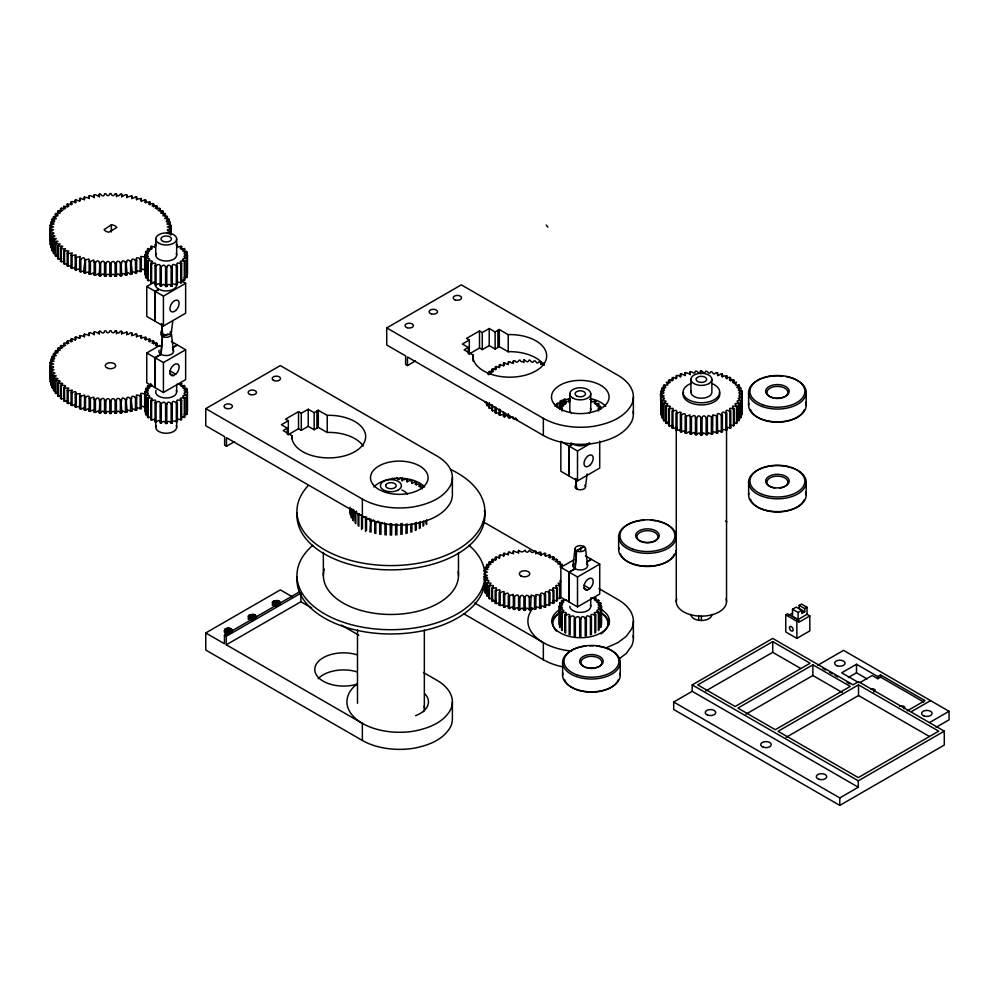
<?xml version="1.0" encoding="UTF-8"?>
<svg xmlns="http://www.w3.org/2000/svg" width="999" height="999" viewBox="0 0 999 999"><rect width="100%" height="100%" fill="white"/><g stroke="black" fill="none" stroke-linecap="round" stroke-linejoin="round"><path stroke-width="1.5" d="M452.385 477.522L452.385 494.617A52.735 30.445 0 0 1 450.586 502.509C443.131 515.909 427.56 521.391 413.299 524.038A52.735 30.445 0 0 1 362.362 516.158L226.486 437.712L226.486 446.253L234.478 441.645M633.378 413.898L633.378 396.803M543.993 362.962C540.197 366.621 541.321 361.413 539.21 361.675C536.101 365.584 536.363 360.164 534.178 360.751C531.918 364.448 531.018 360.389 529.27 359.94C527.422 364.061 525.911 360.252 523.926 359.79C523.513 362.6 520.691 362.387 519.855 359.94C518.094 360.389 517.207 364.448 514.947 360.751C512.762 360.152 512.986 365.584 509.915 361.675C507.792 361.763 508.703 366.546 504.657 362.762L503.571 363.137L503.571 365.984M545.554 556.356L545.554 553.508L544.455 553.134C540.484 556.93 541.321 552.135 539.21 552.047C536.388 555.456 536.101 551.648 534.527 550.874C532.067 554.67 531.093 551.173 529.27 550.312C528.434 552.759 525.611 552.971 525.187 550.162C522.689 552.422 521.403 552.459 518.593 550.412C518.219 554.994 515.372 550.786 513.361 551.061C514.198 554.345 510.801 553.583 509.49 551.81C508.216 553.259 508.141 556.281 504.657 553.134L503.571 553.508L503.571 556.356M484.103 580.057L484.103 577.21C490.209 577.11 486.938 578.571 485.227 580.232C491.108 579.707 488.286 581.281 487.025 583.141C493.506 582.579 490.109 583.516 489.46 585.889C495.492 584.765 492.994 585.963 492.507 588.436C498.176 586.788 496.003 588.274 496.091 590.721C501.436 588.586 499.45 590.459 500.162 592.719L503.259 591.52L504.345 591.995L503.571 594.03L503.571 606.855L504.657 607.217C508.229 604.108 508.154 607.105 509.49 608.541C510.064 607.867 513.399 605.631 513.149 607.979C513.573 611.975 516.108 606.43 517.969 607.979C518.493 612.462 520.554 607.779 522.627 608.141C523.339 610.664 525.774 610.726 526.498 608.141C528.558 607.779 530.619 612.462 531.143 607.979C538.324 610.951 533.441 604.745 540.796 608.266L540.796 595.441C539.185 592.12 543.006 592.869 544.455 594.393C545.392 592.732 544.93 589.922 548.951 592.719C549.637 590.446 547.777 588.536 553.034 590.721C553.384 588.374 550.874 586.713 556.618 588.436C556.431 585.976 553.508 584.727 559.665 585.889C560.988 584.927 555.382 582.617 559.802 583.091M540.796 608.266C539.31 604.944 542.944 605.694 544.455 607.217L545.554 606.855L545.554 594.03M722.402 377.16L722.402 374.051L721.303 373.688C717.245 377.447 718.069 372.764 716.058 372.602C712.936 376.523 713.099 371.166 711.013 371.678C708.578 375.836 707.829 370.342 705.818 371.153C703.958 375.562 702.497 369.867 700.536 371.016C699.525 375.549 696.977 369.892 695.279 371.278C695.017 375.574 691.982 371.054 690.209 371.603C690.833 376.248 687.025 372.115 685.164 372.652C686.763 375.961 683.091 375.224 681.505 373.688L680.406 374.051L680.406 377.16M660.514 394.68L664.148 396.029L660.776 397.04L660.938 397.764C666.982 397.739 663.786 399.101 662.062 400.786C668.831 400.836 665.059 401.411 663.86 403.696C670.304 403.047 666.995 404.058 666.308 406.443C672.327 405.319 669.842 406.518 669.342 408.978C675.149 407.317 672.552 408.928 672.939 411.276C677.472 408.941 676.51 411.413 677.01 413.274L679.969 412.088L681.181 412.55L680.406 414.585L680.406 431.68L681.505 432.043C682.704 430.806 686.625 429.582 685.152 432.754C686.138 435.002 689.722 429.57 689.984 432.804C690.434 436.663 692.769 431.593 694.73 432.667C695.229 437.137 697.427 432.867 699.462 432.967C700.149 435.564 702.659 435.489 703.346 432.967C705.344 432.754 707.579 437.212 708.004 432.729C715.184 436.001 710.564 429.545 717.632 433.091L717.332 413.923L718.643 413.549L721.303 414.947C722.289 413.274 721.665 410.489 725.798 413.274C726.473 411.001 724.625 409.091 729.869 411.276C730.244 408.903 727.684 407.28 733.466 408.978C732.904 406.518 730.506 405.332 736.5 406.443C735.838 404.033 732.467 403.072 738.948 403.696C737.687 401.848 734.814 400.174 740.746 400.786C739.148 399.076 735.776 397.664 741.87 397.764L742.032 397.04C737.524 396.878 738.099 394.455 742.294 394.68M717.632 433.091C716.046 429.757 719.792 430.557 721.303 432.043L722.402 431.68L722.402 414.585M136.651 199.887L136.651 197.04L135.464 196.728C134.066 198.351 130.532 199.213 131.793 195.841L127.16 197.09L126.773 194.892L125.512 194.705L122.34 196.366L121.628 194.206L120.342 194.068C119.393 196.328 116.458 196.791 116.396 193.769L115.11 193.706C114.361 196.216 111.538 196.416 111.126 193.606L109.828 193.606C109.366 196.353 106.543 196.279 105.844 193.706L104.558 193.769C104.52 196.766 101.486 196.378 100.612 194.068L99.326 194.206L98.614 196.366L95.442 194.705L94.181 194.892L93.794 197.09L90.385 195.592L89.161 195.841L89.111 198.039L84.303 197.04L84.303 199.887M136.651 337.038L136.651 334.19L135.464 333.878C134.191 335.564 130.432 336.326 131.793 332.992L130.569 332.742L128.072 334.403L126.985 334.128L126.773 332.043L122.34 333.516L121.628 331.356L120.342 331.218C119.468 333.529 116.433 333.916 116.396 330.919L115.11 330.856C114.448 333.404 111.501 333.541 111.126 330.756L109.828 330.756C109.453 333.541 106.506 333.404 105.844 330.856L104.558 330.919C104.52 333.916 101.486 333.529 100.612 331.218L99.326 331.356L98.614 333.516L95.442 331.855L94.181 332.043L93.794 334.24L90.385 332.742L89.161 332.992L89.111 335.189L84.303 334.19L84.303 337.038M49.95 228.933L53.509 229.708L50.125 231.231L54.008 233.204L50.762 234.253L54.933 235.951L51.848 237.238L52.185 237.962L56.256 238.711L53.384 240.147L53.821 240.859L58.004 241.408L55.345 242.982L55.894 243.656L60.14 243.993L57.73 245.704L58.379 246.353L62.05 245.954L62.675 246.616L60.527 248.289L61.264 248.901L65.547 248.801L63.699 250.724L68.781 250.986L67.22 252.997L68.132 253.534L72.328 252.997L71.079 255.082L72.065 255.569L76.161 254.832L75.225 256.968L76.299 257.392L80.257 256.456L79.645 258.629L80.782 259.003C89.123 253.197 81.856 270.217 84.303 272.889L89.111 271.89L89.161 274.088L90.385 274.338L93.794 272.839L94.181 275.037L95.442 275.225L98.614 273.564L99.326 275.724L100.612 275.861C101.536 273.539 104.433 273.189 104.558 276.161L105.844 276.224C106.543 273.676 109.39 273.539 109.828 276.323L111.126 276.323C111.613 273.564 114.336 273.701 115.11 276.224L116.396 276.161C116.508 273.189 119.393 273.551 120.342 275.861L121.628 275.724C121.354 272.59 124.363 273.189 125.512 275.225L126.773 275.037L127.048 272.889L128.072 272.677L130.569 274.338L131.793 274.088C133.604 271.778 127.622 254.096 135.464 260.377L136.651 260.065C134.89 256.743 138.724 257.455 140.172 259.003L141.309 258.629L140.697 256.456L145.729 256.968M131.793 274.088C130.569 270.754 134.066 271.541 135.464 273.202L136.651 272.889L136.651 260.065M49.95 366.084L53.471 366.783L53.434 367.545L50.125 368.369L50.237 369.118L53.909 369.717L50.762 371.403L54.933 373.102L51.848 374.388L52.185 375.112L56.256 375.861L53.384 377.297L53.821 378.009L58.004 378.546L55.345 380.132L55.894 380.806L59.703 380.656L60.127 381.293L57.73 382.854L58.379 383.504L62.15 383.154L62.675 383.766L60.527 385.439L64.96 385.514L65.584 386.101L63.699 387.874L68.781 388.136L67.22 390.147L68.132 390.684L72.328 390.147L71.079 392.232L72.065 392.719C73.776 391.396 78.134 391.034 75.225 394.118L80.257 393.606L79.645 395.779L80.782 396.153L84.678 395.067L84.303 410.04L85.489 410.352C86.876 408.728 90.397 407.892 89.161 411.238L93.794 409.99L94.181 412.187L95.442 412.375L98.614 410.714L99.326 412.874L100.612 412.999C101.548 410.764 104.508 410.289 104.558 413.311L105.844 413.374C106.618 410.851 109.341 410.701 109.828 413.474L111.126 413.474C111.651 410.614 114.46 410.851 115.11 413.374L116.396 413.311C116.621 410.402 119.38 410.651 120.342 412.999L121.628 412.874L122.34 410.714L125.512 412.375L126.773 412.187L127.16 409.99L131.793 411.238C133.741 408.853 127.522 391.296 135.464 397.527L136.651 397.215L136.376 395.017L141.309 395.779L140.584 393.731L141.508 393.306L145.729 394.118M131.793 411.238C130.432 407.904 134.191 408.666 135.464 410.352L136.651 410.04L136.651 397.215M513.199 416.933L513.361 418.931L515.921 418.044M374.762 521.003L374.687 533.204M84.303 272.889L84.378 272.153M84.303 410.04L84.378 409.303M136.651 197.04L136.376 199.238L141.309 198.476L141.309 201.323M136.651 334.19L136.376 336.388L141.309 335.627L141.309 338.474M171.441 331.918L172.827 320.529M572.951 565.746L575.049 548.638M585.514 486.763L587.087 473.938M172.24 284.003L172.265 285.989L171.141 286.164C169.755 284.003 167.333 283.616 166.783 286.488L165.609 286.488C165.072 283.616 162.65 284.003 161.264 286.164C159.828 284.378 159.365 282.305 156.081 285.015L155.057 284.678L155.057 265.447C157.293 262.3 153.684 262.887 151.586 263.898L150.749 263.424L152.585 261.576L151.748 260.926L147.49 260.826C151.811 259.228 148.963 257.992 145.817 258.491L145.517 257.829C149.875 257.13 148.776 255.344 144.942 255.319M155.057 284.678L155.295 283.654M172.24 420.966L172.265 422.952L171.141 423.126C169.755 420.966 167.333 420.579 166.783 423.464L165.609 423.464C165.072 420.579 162.65 420.966 161.264 423.126C159.977 421.391 159.153 419.255 156.081 421.978L155.057 421.64L155.057 402.41C157.405 399.25 153.621 399.787 151.586 400.861L150.749 400.387C154.246 397.864 150.637 397.614 148.077 398.376L147.49 397.789C151.811 396.191 149.001 394.892 145.817 395.454L145.517 394.805C149.875 394.106 148.839 392.22 144.942 392.282M155.057 421.64L155.295 420.616M176.323 244.181C177.148 246.591 176.398 248.039 180.819 246.066L181.643 246.541L181.643 249.5M589.71 399.3L590.409 399.026C591.233 401.436 590.484 402.884 594.904 400.911L595.729 401.386L595.729 404.345M569.143 634.565L569.143 616.808C571.378 613.661 567.782 614.248 565.659 615.272L564.835 614.785C568.456 612.262 564.685 612 562.162 612.774L561.575 612.187C565.759 610.564 563.074 609.365 559.902 609.852L559.59 609.203C563.96 608.491 562.887 606.718 559.028 606.693M84.303 197.04C86.189 200.349 82.155 199.663 80.782 198.102L79.645 198.476C82.068 201.698 77.785 201.174 76.299 199.713L75.225 200.137L76.161 202.273L72.065 201.548L71.079 202.023L72.328 204.108L67.22 204.108L68.831 205.969L68.132 206.531L63.699 206.381L65.584 208.154L64.96 208.741L61.264 208.204L60.527 208.816L62.662 210.639L58.379 210.752L57.73 211.401L60.14 213.112L55.894 213.449L55.345 214.123L58.004 215.709L53.384 216.958L56.206 218.244L55.969 218.918L52.185 219.143L51.848 219.867C56.543 220.617 54.808 222.752 50.986 222.115L50.762 222.852L54.033 223.988L50.237 225.137L50.125 225.886L53.559 226.835L49.95 228.184L49.95 241.746M50.125 238.699L50.237 237.962M84.303 334.19L84.578 336.388L79.645 335.627C81.93 338.861 77.86 338.311 76.299 336.863L75.225 337.287C78.147 340.359 73.701 340.085 72.065 338.686L71.079 339.173L72.328 341.258L68.132 340.721L67.22 341.258L68.781 343.269L64.523 342.957L63.699 343.531L65.547 345.454L60.527 345.966L62.662 347.789L58.379 347.902L57.73 348.551L60.14 350.262L55.894 350.599L55.345 351.273L58.004 352.859L53.821 353.396L53.384 354.108L56.256 355.544L51.848 357.018C56.531 357.704 54.795 359.94 50.986 359.265L50.762 360.002L54.033 361.139L50.237 362.287L50.125 363.037L53.559 363.986L49.95 365.322L49.95 378.896M50.125 375.849L50.237 375.112M369.917 531.805L370.654 518.956M402.11 481.056L402.11 477.947L402.335 480.094L407.155 478.983L406.843 481.056L407.904 481.431L410.814 480.019C411.563 481.755 411.326 484.49 415.309 481.705L416.308 482.142L416.308 485.252M511.738 416.645C507.542 421.278 509.577 411.888 504.657 416.845L503.571 416.483L503.946 415.172M503.571 606.855L503.946 605.544M545.554 553.508C543.281 556.718 547.277 556.168 548.951 554.82L549.962 555.257L549.962 558.104M680.406 431.68L680.794 430.369M722.402 374.051L721.74 376.223L726.797 375.811L726.797 378.921M126.773 275.037C128.009 272.952 123.227 254.87 130.569 261.513L131.793 261.263M126.773 412.187C128.009 410.102 123.227 392.02 130.569 398.663L131.793 398.414M248.252 616.133L249.338 618.468L253.384 619.093L253.384 614.422L248.676 615.546L248.252 619.243M287.312 434.378L287.312 428.159L283.142 430.569L292.058 435.714L291.858 436.6A36.913 21.304 0 0 0 328.771 457.904A36.913 21.304 0 0 0 365.671 436.6A36.913 21.304 0 0 0 328.771 415.297L327.222 415.409L318.306 410.264L314.148 412.662L308.229 409.253L301.286 413.249L298.514 411.65L285.552 419.13L288.324 420.729L288.324 434.727M272.315 602.247L273.401 604.582L277.447 605.207L277.447 600.536L272.739 601.66L272.315 605.357M468.294 353.658L468.294 347.44L464.135 349.837L473.051 354.982L472.839 355.869A36.913 21.304 0 0 0 509.752 377.185A36.913 21.304 0 0 0 546.665 355.869A36.913 21.304 0 0 0 509.752 334.565L508.216 334.677L499.3 329.533L495.129 331.943L489.21 328.521L482.267 332.53L479.495 330.931L466.533 338.411L469.318 340.01L469.318 353.996M565.184 398.938L564.472 399.762M661.488 414.96L660.776 414.135L660.938 390.871C667.045 390.984 663.636 389.585 662.062 387.862C668.019 388.461 665.109 386.813 663.86 384.952C670.217 385.564 667.27 384.578 666.308 382.192C672.464 383.341 669.555 382.13 669.342 379.657C675.124 381.356 672.564 379.745 672.939 377.372C678.184 379.545 676.323 377.634 677.01 375.362L681.068 376.223L680.406 374.051M741.308 414.96L742.032 414.135L741.87 390.871C735.826 390.896 739.01 389.535 740.746 387.862C733.965 387.799 737.749 387.225 738.948 384.952C733.278 385.964 735.876 384.19 736.5 382.192C730.344 383.341 733.254 382.13 733.466 379.657C727.784 381.293 729.957 379.807 729.869 377.372L725.661 377.909L726.797 375.811M84.578 270.692L80.782 271.828L79.645 271.453L80.382 269.405L79.445 268.981L75.225 269.792L75.225 256.968M84.578 407.842L80.782 408.978L79.645 408.603L80.257 406.431L75.225 406.93L75.225 394.118M141.309 198.476C138.886 201.698 143.169 201.174 144.668 199.713L145.729 200.137L145.729 202.997M141.309 335.627L140.697 337.799L145.729 337.287L145.729 340.147M535.751 609.303L535.926 594.48L540.796 595.441M712.599 434.128L712.762 414.947L717.632 415.996M172.265 285.989L172.265 266.745C171.603 263.474 174.488 264.285 176.323 265.784C177.148 263.374 176.398 261.925 180.819 263.898L181.643 263.424C178.172 260.889 181.768 260.577 184.315 261.413L184.902 260.826C180.594 259.228 183.404 257.917 186.588 258.491L186.888 257.829C182.642 257.08 183.541 255.269 187.462 255.319M172.265 422.952L172.265 403.721C171.478 400.424 174.538 401.261 176.323 402.747C176.985 400.274 176.423 398.926 180.819 400.861L181.643 400.387C178.022 397.877 181.818 397.527 184.315 398.376L184.902 397.789C180.732 396.141 183.366 394.905 186.588 395.454L186.888 394.805C182.63 394.056 183.554 392.232 187.462 392.282M586.351 635.876L586.351 618.119C585.689 614.847 588.573 615.646 590.409 617.145C591.233 614.747 590.484 613.299 594.904 615.272L595.729 614.785C592.245 612.25 595.841 611.937 598.401 612.774L598.988 612.187C594.68 610.589 597.477 609.29 600.661 609.852L600.973 609.203C596.715 608.441 597.627 606.63 601.548 606.693M121.628 275.724C122.29 273.826 118.706 255.419 125.512 262.4L126.773 262.213M121.628 412.874C122.29 410.976 118.706 392.57 125.512 399.55L126.773 399.363M75.225 269.792L75.524 269.068M145.729 200.137L144.718 202.21L149.887 202.023L149.887 204.87M75.225 406.93L75.524 406.218M145.729 337.287L144.718 339.36L149.887 339.173L149.887 342.02M365.522 531.593L365.522 519.168L366.733 517.132M416.308 482.142L415.097 484.178L420.279 484.215L420.279 487.325M504.22 414.323L500.162 415.172L499.163 414.735L499.837 413.461M504.22 604.695L500.162 605.544L499.163 605.107L499.837 603.833M549.962 555.257L548.738 557.292L553.034 556.818L553.921 557.33L553.921 560.177M681.068 429.52L677.01 430.369L676.011 429.932L676.685 428.658M145.517 255.095L145.817 251.486C149.038 252.01 151.711 250.811 147.49 249.138L148.077 248.551C150.637 249.388 154.233 249.101 150.749 246.541L151.586 246.066C155.969 248.002 155.419 246.653 156.081 244.181M184.116 277.847L186.888 277.073L186.888 257.829M145.517 392.058L145.817 388.449C149.001 389.011 151.811 387.712 147.49 386.101L152.572 385.277M184.116 414.81L186.888 414.036L186.888 394.805M484.89 570.854L485.227 567.307C491.171 567.907 488.274 566.258 487.025 564.398C493.506 564.997 490.159 564.073 489.46 561.65C495.492 562.762 492.994 561.575 492.507 559.103C498.289 560.789 495.741 559.215 496.091 556.818C501.336 558.99 499.488 557.092 500.162 554.82L504.22 555.669L503.571 553.508M569.992 401.486L564.835 401.386C568.319 403.921 564.722 404.233 562.162 403.396L561.575 403.983C565.884 405.582 563.086 406.893 559.902 406.318L559.59 406.98C563.024 407.43 563.748 409.415 559.777 409.278M561.6 402.809L563.898 402.684L564.223 399.125M559.59 626.96L559.902 602.847C563.086 603.408 565.884 602.11 561.575 600.499L566.608 599.825M738.448 418.007L741.071 417.17L741.071 400.075M530.519 609.952L531.156 595.079L535.751 596.478M707.367 434.777L707.367 417.682L708.191 415.534L712.599 417.033M116.396 276.161L116.396 263.336C116.433 260.339 119.468 260.727 120.342 263.037L120.342 275.861M116.396 413.311L116.396 400.487C116.458 397.477 119.405 397.889 120.342 400.187L120.342 412.999M75.4 267.32L72.065 268.381L71.079 267.907L71.478 267.208M149.887 202.023L148.564 204.033L152.822 203.584L153.734 204.108L153.734 206.955M75.4 404.47L72.065 405.532L71.079 405.057L71.478 404.358M149.887 339.173L148.564 341.183L152.822 340.721L153.734 341.258L153.734 344.106M154.895 282.118L151.586 283.142L150.749 282.655L151.436 281.706M181.643 246.541C178.172 249.076 181.768 249.388 184.315 248.551L184.902 252.098M154.895 419.081L151.586 420.104L150.749 419.617L151.436 418.668M177.497 384.053L181.643 383.504C178.022 386.026 181.818 386.363 184.315 385.514L184.902 389.061M595.729 401.386C592.245 403.921 595.841 404.233 598.401 403.396L598.988 406.943M590.571 598.001L595.729 597.914C592.245 600.436 595.841 600.761 598.401 599.924L598.988 603.458M597.939 410.801L598.813 410.676M394.543 478.371L392.857 479.108L392.357 478.284M361.551 529.52L361.551 517.095L362.512 515.884M420.279 484.215L418.681 486.213L422.977 485.989C425.487 486.963 420.092 487.874 422.265 488.911M500.299 412.637L496.091 413.174L495.192 412.662L496.153 411.451M500.299 603.009L496.091 603.546L495.192 603.034L496.153 601.823M553.921 557.33L552.26 559.253L556.618 559.103L557.392 562.537M677.147 427.834L672.939 428.371L672.04 427.859L672.989 426.648M111.126 276.323L111.126 263.499C111.501 260.714 114.448 260.851 115.11 263.399L115.11 276.224M111.126 413.474L111.126 400.649C111.538 397.864 114.385 398.014 115.11 400.549L115.11 413.374M232.43 630.656C227.797 622.839 218.069 634.852 230.332 632.742M279.982 604.07L279.982 601.66L277.447 600.536M736.638 420.741L739.422 420.117L739.422 403.022M71.366 265.422L68.132 266.346L67.22 265.821L67.72 265.147M153.734 204.108L152.173 206.119L156.431 205.806L157.268 206.381L157.268 209.228M71.366 402.572L68.132 403.496L67.22 402.972L67.72 402.297M153.734 341.258L152.11 343.194L156.431 342.957L157.268 343.531L157.268 346.378M391.546 535.139L391.783 523.963M525.187 610.202L525.187 597.377C525.636 594.555 528.371 594.805 529.27 597.227L529.27 610.052M702.035 435.027L702.035 417.932C702.459 415.122 705.269 415.322 706.118 417.769L706.118 434.877M166.783 286.488L166.783 267.257C167.333 264.385 169.755 264.76 171.141 266.92L172.265 266.745M166.783 423.464L166.783 404.22C167.333 401.348 169.755 401.723 171.141 403.896L172.265 403.721M580.869 636.375L580.869 618.618C581.418 615.746 583.841 616.133 585.214 618.294L586.351 618.119M105.844 276.224L105.844 263.399C106.506 260.851 109.453 260.714 109.828 263.499L109.828 276.323M105.844 413.374L105.844 400.549C106.506 398.002 109.453 397.864 109.828 400.649L109.828 413.474M67.77 263.399L64.523 264.123L63.699 263.549L64.298 262.899M157.268 206.381L155.407 208.304L159.69 208.204L160.427 211.663M67.77 400.549L64.523 401.273L63.699 400.699L64.298 400.05M157.268 343.531L155.407 345.454L160.427 345.966M358.092 525.624L358.092 514.735L359.303 513.611M496.016 410.177L492.507 410.889L492.007 410.015M496.016 600.549L492.507 601.248L491.733 600.674L492.957 599.55M672.864 425.374L669.342 426.073L668.855 425.212M557.392 559.69L555.307 561.463L559.665 561.65L560.289 565.134M181.506 280.307L184.902 280.057L184.902 260.826M181.506 417.27L184.902 417.033L184.902 397.789M488.823 374.762L489.46 371.278C495.616 372.415 492.719 371.203 492.507 368.731C498.276 370.442 495.716 368.818 496.091 366.446C501.336 368.619 499.488 366.72 500.162 364.448C501.835 365.796 505.881 366.371 503.571 363.137M557.392 598.488L560.289 598.076L560.289 585.252M734.228 423.314L737.137 422.902L737.137 405.806M696.69 434.877L696.69 417.769C697.527 415.322 700.349 415.122 700.774 417.932L700.774 435.027M519.855 610.052L519.855 597.227C520.691 594.78 523.513 594.567 523.926 597.377L523.926 610.202M100.612 275.861L100.612 263.037C101.486 260.727 104.52 260.339 104.558 263.336L104.558 276.161M100.612 412.999L100.612 400.187C101.486 397.877 104.52 397.49 104.558 400.487L104.558 413.311M64.61 261.164L61.264 261.726L60.527 261.114L61.226 260.502M160.427 208.816L158.254 210.564L162.575 210.752L163.224 214.261M64.61 398.314L61.264 398.876L60.527 398.264L61.226 397.652M151.386 280.12L148.077 280.644L147.49 280.057L148.576 279.233M184.902 249.138C180.594 250.749 183.404 252.048 186.588 251.486L186.888 255.095M151.386 417.082L148.077 417.607L147.49 417.033L148.576 416.208M184.902 386.101C180.732 387.762 183.366 388.998 186.588 388.449L186.888 392.058M598.988 403.983C594.68 405.582 597.477 406.893 600.661 406.318L600.973 406.98C597.627 407.442 596.815 409.515 600.799 409.278M598.988 600.499C594.68 602.11 597.477 603.408 600.661 602.847L600.973 626.96M400.537 478.009C399.687 479.882 396.828 480.244 397.04 477.609M382.28 522.477L379.72 523.364L379.508 522.04M378.097 521.078L375.849 522.602L374.687 522.327M355.182 523.026L355.182 512.137L356.655 511.113M491.733 408.116L489.46 408.341L489.173 407.442M668.568 423.314L665.671 422.902L667.132 421.878M491.733 598.488L489.46 598.713L489.173 597.814M560.289 562.275L557.854 563.96L562.1 564.398C563.224 565.521 557.23 567.282 561.6 567.182M84.303 260.065L89.111 259.066L89.161 261.263L90.385 261.513L93.794 260.027L94.181 262.213L95.442 262.4C102.248 255.419 98.664 273.826 99.326 275.724M84.303 397.215L85.489 397.527C86.876 395.904 90.397 395.08 89.161 398.414L93.794 397.165L94.181 399.363L95.442 399.55C102.16 392.607 98.714 410.951 99.326 412.874M729.944 425.374L734.228 425.499L734.228 408.404M552.984 600.599L557.392 600.674L557.392 587.849M619.13 658.828L626.311 653.421L631.58 646.078A52.735 30.445 0 0 0 633.179 635.551M61.788 258.778L58.379 259.178L57.73 258.529L58.529 257.942M163.224 211.401L160.814 213.112L165.06 213.449L165.609 216.97M61.788 395.929L58.379 396.328L57.73 395.679L58.529 395.092M173.327 375.612A6.543 3.784 -60 0 1 170.742 368.881A6.543 3.784 -60 0 1 178.322 364.51A6.543 3.784 -60 0 1 175.724 374.225L173.327 375.612L169.805 373.576M587.412 590.009A6.543 3.784 -60 0 1 584.815 583.279A6.543 3.784 -60 0 1 592.407 578.908A6.543 3.784 -60 0 1 589.81 588.623L587.412 590.009L583.878 587.974M680.406 414.585L681.505 414.947C687.899 410.564 682.517 418.831 689.872 414.847C689.41 420.654 695.242 411.775 695.441 417.682L695.441 434.777M503.571 594.03L504.657 594.393C511.026 590.334 505.744 597.864 513.136 594.33C512.475 600.137 518.543 591.196 518.593 597.127L518.593 609.952M155.057 265.447L156.081 265.784C159.166 263.124 159.965 265.172 161.264 266.92C162.65 264.76 165.072 264.385 165.609 267.257L165.609 286.488M155.057 402.41L156.081 402.747C159.178 400.075 159.84 402.21 161.264 403.896C162.65 401.723 165.072 401.348 165.609 404.22L165.609 423.464M569.143 616.808L570.154 617.145C573.264 614.497 574.038 616.533 575.349 618.294C576.723 616.133 579.145 615.746 579.695 618.618L579.695 636.375M373.589 519.942L371.016 521.278L369.917 520.916M57.168 256.443L55.345 255.806L56.219 255.269M165.609 214.123L162.949 215.709L167.133 216.246L167.582 219.805M57.168 393.594L55.345 392.957L56.219 392.42M489.323 405.544L487.025 405.594L486.938 404.682M666.158 420.741L663.86 420.791L663.773 419.88M489.323 595.916L487.025 595.966L486.938 595.054M111.351 224.837L104.158 229.533A6.543 3.784 0 0 0 108.779 232.205L116.796 227.572A6.543 3.784 0 0 0 112.175 224.9L111.351 224.837L111.351 231.968M146.766 286.513L155.007 291.258L155.007 321.178L146.766 316.433L146.766 286.513L154.608 281.98M155.007 291.258C162.75 288.811 155.232 289.136 155.469 284.902M180.931 280.582L185.639 283.304L185.639 313.224L163.424 326.049L155.182 321.291L155.182 291.371L158.891 289.235A10.477 6.044 0 0 0 170.267 290.472A10.477 6.044 0 0 0 176.673 284.902M177.497 282.118L181.643 282.655L181.643 263.424M155.182 291.371L163.424 296.129L185.639 283.304M167.957 333.978L162.587 336.438L161.114 354.383L155.182 357.804L155.182 387.724L163.424 392.482L185.639 379.657L185.639 349.737L177.397 344.98L172.665 347.714M146.766 352.947L155.007 357.704L155.007 387.624L146.766 382.867L146.766 352.947L159.828 345.404M155.007 357.704L160.926 354.283L162.4 336.326L164.997 334.827L164.435 334.515M172.477 347.615L177.21 344.88L171.328 341.483M155.182 357.804L163.424 362.562L185.639 349.737M177.497 419.081L181.643 419.617L181.643 400.387M205.757 408.641L280.332 365.584L436.938 455.994A52.735 30.445 0 0 1 450.586 485.402C443.131 498.813 427.56 504.295 413.299 506.93A52.735 30.445 0 0 1 362.362 499.05L205.757 408.641L205.757 425.736L224.638 436.638L224.638 445.192L226.486 446.253M386.738 327.909L461.326 284.852L617.931 375.274A52.735 30.445 0 0 1 631.58 404.682C624.113 418.082 608.553 423.564 594.28 426.211A52.735 30.445 0 0 1 543.344 418.331L386.738 327.909L386.738 345.017L405.619 355.906L405.619 364.46L407.467 365.534L415.459 360.914M288.324 420.729L281.393 424.737L287.312 428.159M288.149 434.74L298.514 428.746L301.286 430.357L308.229 426.348L314.148 429.77L318.306 427.36L327.222 432.505L328.771 432.392A36.913 21.304 0 0 1 363.224 446.066M469.318 340.01L462.375 344.018L468.294 347.44M469.13 354.008L479.495 348.027L482.267 349.625L489.21 345.617L495.129 349.038L499.3 346.628L508.216 351.785L509.752 351.66A36.913 21.304 0 0 1 544.205 365.334M452.385 701.835L452.385 718.93A52.735 30.445 0 0 1 450.586 726.81C443.131 740.222 427.56 745.691 413.299 748.338A52.735 30.445 0 0 1 362.362 740.459L205.757 650.049L205.757 632.941L280.332 589.885L292.357 596.828M205.757 632.941L224.45 643.743L224.45 635.189L299.026 592.132M226.298 636.263L300.886 593.194L300.886 601.748L226.298 644.805L226.298 636.263L224.45 635.189M569.08 446.103L569.08 476.024L560.851 471.278L560.851 441.346L569.08 446.103L572.689 444.13M599.712 441.133L599.712 468.069L577.509 480.894L569.268 476.136L569.268 446.216L572.976 444.08A10.477 6.044 0 0 0 589.348 442.769M569.268 446.216L577.509 450.974L590.571 443.431M726.785 427.46L730.769 427.859L730.769 410.751M583.891 546.453L576.485 550.724L575.012 568.681L569.08 572.102L560.851 567.345L560.851 597.265L569.08 602.022L569.08 572.102M584.078 546.565L576.673 550.836L575.187 568.781L569.268 572.202L569.268 602.122L577.509 606.88L599.712 594.055L599.712 564.135L591.483 559.378L586.738 562.125M560.851 567.345L573.913 559.802M586.563 562.012L591.296 559.278L585.414 555.881M569.268 572.202L577.509 576.96L599.712 564.135M549.937 602.634L553.921 603.034L553.921 590.209M809.827 615.933L798.713 622.352L798.713 620.204L787.612 613.798L785.763 614.872L785.763 631.967L796.865 638.373L809.827 630.893L809.827 615.933L807.042 614.335L798.076 619.517L792.519 616.308L792.519 609.253L796.215 607.117L801.772 610.327L801.772 613.536L804.732 611.825L804.732 608.616L799.188 605.406L799.188 608.616L804.732 611.825M799.188 605.406L801.498 604.07L807.042 607.28L807.042 614.335M788.848 615.222L792.544 613.086M792.519 609.253L798.076 612.462L801.772 610.327M804.732 608.616L807.042 607.28M785.763 614.872L796.865 621.278L798.713 620.204M692.207 691.32L692.207 684.914L772.714 638.423L853.034 684.814L858.503 681.655L944.28 731.168L944.28 745.067L839.784 805.394L673.688 709.49L673.688 702.01L692.207 691.32L858.291 787.224L839.784 797.914L673.688 702.01M772.714 641.633L697.752 684.914L735.139 706.493L810.102 663.224L772.714 641.633L772.714 652.322L705.781 690.958M812.874 664.834L737.911 708.104L775.299 729.695L850.261 686.413L812.874 664.834L812.874 675.511L745.941 714.16M817.632 665.334L843.556 650.374L949.05 711.288L949.05 719.829L936.088 727.309M907.179 710.888L924.987 700.599L880.569 674.949L877.796 676.548L856.505 664.26L841.695 672.814L858.89 682.742M848.426 677.472L856.505 672.814L866.995 678.87M860.127 682.479L872.239 675.486L877.796 678.696L880.569 677.085L923.638 701.96M858.503 684.864L778.071 731.293L858.291 777.609L938.723 731.168L858.503 684.864L858.503 695.541L786.113 737.337M911.113 711.812L930.544 700.599M929.619 722.502L949.05 711.288M858.291 787.224L858.291 780.818L944.28 731.168M55.095 253.709L53.384 252.972L54.333 252.485M167.582 216.958L164.698 218.394L168.769 219.143L169.106 222.715M186.888 252.135C182.642 252.884 183.541 254.695 187.462 254.645L187.462 274.55L186.713 274.762M148.277 277.847L145.817 277.722L146.141 276.748M186.888 389.098C182.63 389.835 183.554 391.67 187.462 391.608L187.462 411.526L186.713 411.725M148.277 414.81L145.817 414.685L146.141 413.723M600.973 603.496C596.715 604.258 597.627 606.056 601.548 606.006L601.548 624.437M369.38 518.469L365.522 519.168M485.789 593.106L485.339 592.145M278.459 604.957L279.32 604.582M254.395 618.856L255.257 618.468M721.74 429.52L726.797 429.932L726.797 412.824M544.892 604.695L549.962 605.107L549.962 592.282M607.005 647.477L617.931 642.632L626.311 636.326L631.58 628.983A52.735 30.445 0 0 0 617.931 599.575L599.063 588.686M53.447 250.874L51.848 250.062L52.86 249.613M169.106 219.867C164.435 220.579 166.146 222.777 169.967 222.115L170.192 225.699M53.447 388.024L51.848 387.212L52.86 386.763M136.376 270.692L141.309 271.453C139.173 268.244 142.969 268.818 144.668 270.217L145.729 269.792M136.376 407.842L141.309 408.603C139.173 405.394 142.969 405.956 144.668 407.367L145.729 406.93M172.29 283.866L177.335 284.678L177.335 265.447M172.29 420.829L177.335 421.64L177.335 402.41M365.534 516.695L361.551 517.095M52.235 247.964L50.762 247.078L51.836 246.691M170.192 222.852L166.92 223.988L170.717 225.137L170.829 234.428M52.235 385.114L50.986 384.965L50.762 384.228L51.836 383.841M742.032 391.596C737.612 391.82 738.074 394.168 742.294 393.956L741.77 411.913M741.533 408.866L741.87 407.979M483.928 576.485L487.3 575.474L484.19 574.263M484.652 590.134L484.428 589.135M569.143 402.322L569.143 399.363L570.154 399.026M170.829 225.886L167.395 226.835L171.004 228.184L171.004 234.628M144.942 273.876L145.692 273.676M144.942 410.851L145.692 410.639M171.004 228.933L167.482 229.633L167.52 230.394L170.829 231.231L170.717 231.968L167.095 232.505L167.02 233.267M484.19 573.264L487.3 572.065L483.928 571.053M361.064 514.922L358.092 514.735M484.103 570.329L488.012 569.268L484.89 568.006M120.342 263.037L121.628 262.899M120.342 400.187L121.628 400.05M706.118 417.769L707.367 417.682M529.27 597.227L530.519 597.127M355.182 512.137L356.393 512.737M115.11 263.399L116.396 263.336M115.11 400.549L116.396 400.487M561.75 410.676L562.624 410.801M562.1 405.594L559.802 405.544M109.828 263.499L111.126 263.499M165.609 267.257L166.783 267.257M109.828 400.649L111.126 400.649M165.609 404.22L166.783 404.22M700.774 417.932L702.035 417.932M390.06 523.963L391.546 524.263M523.926 597.377L525.187 597.377M579.695 618.618L580.869 618.618M353.958 510.039L353.384 520.904M53.384 377.297L53.384 390.122L55.095 390.859M560.427 580.332L559.827 581.131L560.901 581.555M487.599 374.013L489.323 374.076M104.558 263.336L105.844 263.399M104.558 400.487L105.844 400.549M559.09 408.304L559.665 402.647M695.441 417.682L696.69 417.769M384.44 522.714L384.952 524.013L386.201 524.113L386.201 534.989M518.593 597.127L519.855 597.227M690.933 614.46A10.465 6.044 0 0 0 698.688 620.292L701.398 620.504A10.465 6.044 0 0 0 711.875 614.46M661.738 400.075L661.738 417.17L662.637 417.932M485.789 402.734L484.89 401.973M99.326 262.899L100.612 263.037M99.326 400.05L100.612 400.187M490.484 374.188L491.258 373.439L488.823 371.903M50.125 244.043L51.461 245.005M50.125 381.193L51.461 382.155M146.591 274.962L144.942 274.55L144.942 254.645C148.839 254.708 149.875 252.822 145.517 252.135M146.591 411.925L144.942 411.526L144.942 391.608C148.851 391.658 149.763 389.847 145.517 389.098M253.384 614.422L255.257 615.047L256.493 616.758M661.038 411.913L660.514 393.956C664.735 394.168 665.184 391.845 660.776 391.596M169.118 233.866L170.192 234.253M145.916 254.52L144.718 254.895L145.429 256.243M145.916 391.67L144.718 392.045L145.429 393.394M186.251 276.748L186.888 277.073M186.251 413.723L186.888 414.036M559.59 603.496C563.96 604.208 562.887 605.981 559.028 606.006L559.028 624.437M725.486 521.103L726.872 521.915M633.179 411.251A52.735 30.445 0 0 1 631.58 421.778C624.113 435.189 608.553 440.659 594.28 443.306A52.735 30.445 0 0 1 543.344 435.427L407.467 356.98L407.467 365.534M822.989 668.418L825.661 669.967M829.682 672.29L832.354 673.838M835.039 675.374L837.711 676.922M847.077 682.329L849.762 683.878M858.503 695.541L929.37 736.45M772.714 652.322L800.761 668.506M812.874 675.511L842.244 692.469M483.216 521.803L541.146 555.244M583.928 585.227L589.81 588.623M169.842 370.829L175.724 374.225M692.207 684.914L858.291 780.818M474.637 602.971L543.344 642.632L543.344 659.727A52.735 30.445 0 0 0 562.612 666.82M463.698 613.748L543.344 659.727M300.886 601.748L311.663 607.966M341.296 625.087L358.803 635.189M423.464 672.527L436.938 680.307A52.735 30.445 0 0 1 450.586 709.715C443.131 723.114 427.56 728.596 413.299 731.243A52.735 30.445 0 0 1 357.817 720.366A52.735 30.445 0 0 1 353.983 686.613L357.142 684.115A28.796 16.621 0 0 1 314.785 669.455A28.796 16.621 0 0 1 357.142 654.795M226.298 644.805L362.362 723.363L362.362 740.459M570.991 442.844L572.602 444.08M570.067 401.273L569.143 399.363M729.807 426.648L730.769 427.859M552.971 601.823L553.921 603.034M546.228 225.05L547.952 227.235M726.123 428.658L726.797 429.932M721.665 429.72L722.402 431.68M544.817 604.894L545.554 606.855M136.264 270.891L136.651 272.889M136.264 408.042L136.651 410.04M585.526 548.638A5.245 3.022 0 0 1 577.659 551.261A5.245 3.022 0 0 1 577.659 546.028A5.245 3.022 0 0 1 585.526 548.638L587.612 565.746M171.441 334.24L173.526 351.336M575.736 478.621L576.673 488.961M575.549 478.509L576.485 488.848M161.651 323.776L162.587 334.116M161.463 323.676L162.4 334.003M880.569 674.949L880.569 677.085M877.796 676.548L877.796 678.696M856.505 664.26L856.505 672.814M839.784 797.914L839.784 805.394M806.193 392.432L806.193 405.257M806.193 482.192L806.193 495.017M798.076 612.462L798.076 619.517M796.865 621.278L796.865 638.373M748.613 392.432L748.613 405.257M748.613 482.192L748.613 495.017M741.87 390.871L741.87 414.86M741.071 388.561L741.071 391.67M740.746 400.786L740.746 417.882M739.422 385.626L739.422 388.736M738.948 384.952L738.948 388.062M738.948 403.696L738.948 420.791M736.5 406.443L736.5 423.539M734.228 380.232L734.228 383.341M733.466 408.978L733.466 426.073M730.769 377.884L730.769 380.994M729.869 377.372L729.869 380.469M729.869 411.276L729.869 428.371M726.535 428.571L726.535 601.635M725.798 413.274L725.798 430.369M721.303 414.947L721.303 432.043M717.632 372.652L717.632 375.749M716.47 416.271L716.47 433.366M711.875 379.358L711.875 392.182A10.465 6.044 0 0 1 708.803 396.453L706.643 397.415A10.465 6.044 0 0 1 695.029 396.978A10.465 6.044 0 0 1 691.296 390.621M711.375 417.22L711.375 434.315M701.398 615.921L701.398 620.504M700.774 370.704L700.774 373.813M698.688 615.709L698.688 620.292M691.433 417.22L691.433 434.315M690.933 379.358L690.933 392.182M690.209 371.603L690.209 374.712M690.209 417.033L690.209 434.128M686.338 416.271L686.338 433.366M685.164 372.652L685.164 375.749M685.164 415.996L685.164 433.091M681.505 414.947L681.505 432.043M677.01 413.274L677.01 430.369M676.273 427.01L676.273 601.635M676.011 375.811L676.011 378.921M676.011 412.824L676.011 429.932M672.939 411.276L672.939 428.371M672.04 377.884L672.04 380.994M672.04 410.751L672.04 427.859M669.342 408.978L669.342 426.073M668.568 380.232L668.568 383.341M668.568 408.404L668.568 425.499M666.308 406.443L666.308 423.539M665.671 405.806L665.671 422.902M663.86 403.696L663.86 420.791M663.373 385.626L663.373 388.736M663.373 403.022L663.373 420.117M662.062 400.786L662.062 417.882M661.738 388.561L661.738 391.67M660.938 397.764L660.938 414.86M633.378 621.103L633.378 638.199M620.217 662.399L620.217 675.224M618.643 536.725L618.643 549.55M600.661 609.852L600.661 627.609M598.988 612.187L598.988 629.944M598.401 612.774L598.401 630.531M595.729 597.914L595.729 600.874M595.729 614.785L595.729 632.542M594.904 615.272L594.904 633.016M591.42 399.363L591.42 402.322M591.42 616.808L591.42 634.565M590.746 393.793L590.746 409.827M590.746 598.863L590.746 606.343M590.409 617.145L590.409 634.902M585.214 618.294L585.214 636.051M580.744 547.627L580.744 550.586M577.509 450.974L577.509 480.894M577.509 576.96L577.509 606.88M575.349 618.294L575.349 636.051M574.213 618.119L574.213 635.876M570.154 617.145L570.154 634.902M569.817 393.793L569.817 409.827A10.465 6.044 0 0 0 571.216 412.849M565.659 615.272L565.659 633.016M564.835 401.386L564.835 404.345M564.835 614.785L564.835 632.542M563.898 399.837L563.898 402.684M562.587 400.649L562.587 403.496M562.624 662.399L562.624 675.224M562.1 399.9L562.1 404.17M562.1 564.398L562.1 567.245M562.162 612.774L562.162 630.531M561.575 403.983L561.575 406.943M561.575 600.499L561.575 603.458M561.575 612.187L561.575 629.944M560.289 400.587L560.289 407.704M559.902 406.318L559.902 409.278M559.902 602.847L559.902 627.609M559.665 585.889L559.665 598.713M557.392 403.184L557.392 407.455M556.618 403.758L556.618 406.605M556.618 588.436L556.618 601.248M553.034 556.818L553.034 559.665M553.034 590.721L553.034 603.546M548.951 592.719L548.951 605.544M544.455 594.393L544.455 607.217M543.344 418.331L543.344 435.427M540.796 361.725L540.796 364.573M540.796 552.097L540.796 554.944M539.622 595.716L539.622 608.541M535.751 551.061L535.751 553.908M534.527 596.665L534.527 609.49M523.926 359.79L523.926 362.637M518.593 550.412L518.593 553.259M514.585 596.665L514.585 609.49M513.361 360.689L513.361 363.536M513.361 551.061L513.361 553.908M513.361 596.478L513.361 609.303M509.49 415.322L509.49 418.169M509.49 595.716L509.49 608.541M508.216 334.677L508.216 351.785M508.329 361.725L508.329 364.573M508.329 413.623L508.329 417.894M508.329 552.097L508.329 554.944M508.329 595.441L508.329 608.266M504.657 412.575L504.657 416.845M504.657 594.393L504.657 607.217M503.571 412.212L503.571 416.483M500.162 409.478L500.162 415.172M500.162 592.719L500.162 605.544M499.3 329.533L499.3 346.628M499.163 364.885L499.163 367.732M499.163 409.028L499.163 414.735M499.163 555.257L499.163 558.104M499.163 592.282L499.163 605.107M497.914 330.332L497.914 347.44M496.091 407.48L496.091 413.174M496.091 590.721L496.091 603.546M495.129 331.943L495.129 349.038M495.192 366.958L495.192 369.805M495.192 406.955L495.192 412.662M495.192 557.33L495.192 560.177M495.192 590.209L495.192 603.034M492.507 405.182L492.507 410.889M492.507 588.436L492.507 601.248M491.733 369.318L491.733 372.165M491.733 404.607L491.733 410.302M491.733 559.69L491.733 562.537M491.733 587.849L491.733 600.674M489.46 402.647L489.46 408.341M489.46 585.889L489.46 598.713M489.21 328.521L489.21 345.617M488.823 403.434L488.823 407.704M488.823 562.275L488.823 565.134M488.823 585.252L488.823 598.076M487.025 402.747L487.025 405.594M487.025 583.141L487.025 595.966M486.538 402.073L486.538 404.92M486.538 565.072L486.538 567.919M486.538 582.467L486.538 595.292M485.227 580.232L485.227 593.056M484.89 579.532L484.89 592.345M484.103 585.764L484.103 590.034M483.928 586.463L483.928 589.31M482.267 332.53L482.267 349.625M479.495 330.931L479.495 348.027M473.051 354.982L473.051 361.201M458.479 552.447L458.479 575.461M426.648 519.917L426.648 524.575M426.011 520.541L426.011 523.651M424.338 630.007L424.338 707.966M423.751 520.954L423.751 525.624M422.977 521.54L422.977 526.198M420.279 521.753L420.279 527.971M419.393 522.265L419.393 528.483M416.308 522.277L416.308 530.044M415.309 522.714L415.309 530.494M411.913 480.394L411.913 483.504M411.913 524.025L411.913 531.805M410.814 524.388L410.814 532.167M407.155 478.983L407.155 482.092M407.155 523.888L407.155 533.204M405.981 524.163L405.981 533.491M402.11 523.364L402.11 534.24M400.886 523.551L400.886 534.44M396.878 534.89L396.878 524.013L395.629 524.113L395.629 534.989M390.284 524.263L390.284 535.139M384.952 524.013L384.952 534.89M380.944 523.551L380.944 534.44M379.72 523.364L379.72 534.24M375.849 522.602L375.849 533.491M371.016 521.278L371.016 532.167M366.521 519.605L366.521 530.494M362.362 499.05L362.362 516.158M362.45 517.607L362.45 528.483M358.853 515.322L358.853 526.198M357.492 630.007L357.492 703.284M355.819 512.774L355.819 523.651M352.897 509.353L352.897 520.229M351.586 508.666L351.586 517.994M351.248 509.527L351.248 517.295M350.462 508.766L350.462 514.985M350.287 509.59L350.287 514.26M350.025 507.242L350.025 511.9M327.222 415.409L327.222 432.505M323.351 552.447L323.351 575.461M318.306 410.264L318.306 427.36M316.92 411.064L316.92 428.159M314.148 412.662L314.148 429.77M308.229 409.253L308.229 426.348M301.286 413.249L301.286 430.357M298.514 411.65L298.514 428.746M292.058 435.714L292.058 438.823M279.32 601.161L279.32 604.27M278.459 600.774L278.459 605.431M276.361 600.449L276.361 606.668M275.274 600.536L275.274 605.194M274.263 600.774L274.263 605.431M273.401 601.161L273.401 605.819M272.739 601.66L272.739 604.77M255.257 615.047L255.257 618.156M254.395 614.66L254.395 619.33M252.297 614.348L252.297 620.554M251.211 614.422L251.211 620.641M250.2 614.66L250.2 619.33M249.338 615.047L249.338 618.156M248.676 615.546L248.676 618.656M231.868 629.445L231.868 632.554M231.194 628.945L231.194 632.055M230.332 628.558L230.332 631.668M229.32 628.321L229.32 632.979M228.234 628.234L228.234 634.452M227.16 628.321L227.16 634.527M226.149 628.558L226.149 633.216M225.275 628.945L225.275 633.603M224.613 629.445L224.613 632.554M186.588 251.486L186.588 255.919M186.588 258.491L186.588 277.722M186.588 388.449L186.588 391.408M186.588 395.454L186.588 414.685M184.315 248.551L184.315 251.511M184.315 261.413L184.315 280.644M184.315 385.514L184.315 388.474M184.315 398.376L184.315 417.607M181.643 383.504L181.643 386.463M180.819 263.898L180.819 283.142M180.819 400.861L180.819 420.104M177.335 244.518L177.335 247.477M176.673 238.948L176.673 254.982M176.673 384.465L176.673 391.945M176.673 421.378L176.673 427.21M176.323 265.784L176.323 285.015M176.323 402.747L176.323 421.978M171.141 266.92L171.141 286.164M171.141 403.896L171.141 423.126M170.717 225.137L170.717 234.827M169.967 222.115L169.967 224.962M168.769 219.143L168.769 221.99M163.424 296.129L163.424 326.049M163.424 362.562L163.424 392.482M162.575 210.752L162.575 213.611M161.264 266.92L161.264 286.164M161.264 403.896L161.264 423.126M160.127 266.745L160.127 285.989M160.127 403.721L160.127 422.952M156.431 205.806L156.431 208.654M156.431 342.957L156.431 345.804M156.081 265.784L156.081 285.015M156.081 402.747L156.081 421.978M155.732 238.948L155.732 254.982M155.732 421.378L155.732 427.21M155.057 244.518L155.057 247.477M151.586 263.898L151.586 283.142M151.586 400.861L151.586 420.104M150.749 246.541L150.749 249.5M150.749 263.424L150.749 282.655M150.749 383.504L150.749 386.463M150.749 400.387L150.749 419.617M148.077 248.551L148.077 251.511M148.077 261.413L148.077 280.644M148.077 385.514L148.077 388.474M148.077 398.376L148.077 417.607M147.49 249.138L147.49 252.098M147.49 260.826L147.49 280.057M147.49 386.101L147.49 389.061M147.49 397.789L147.49 417.033M145.817 251.486L145.817 255.919M145.817 258.491L145.817 277.722M145.817 388.449L145.817 391.408M145.817 395.454L145.817 414.685M145.517 257.829L145.517 277.073M145.517 394.805L145.517 414.036M144.668 257.392L144.668 270.217M144.668 394.543L144.668 407.367M141.309 258.629L141.309 271.453M141.309 395.779L141.309 408.603M140.172 259.003L140.172 271.828M140.172 396.153L140.172 408.978M135.464 260.377L135.464 273.202M135.464 397.527L135.464 410.352M131.793 195.841L131.793 198.689M131.793 332.992L131.793 335.839M130.569 261.513L130.569 274.338M130.569 398.663L130.569 411.488M126.773 194.892L126.773 197.74M126.773 332.043L126.773 334.89M125.512 262.4L125.512 275.225M125.512 399.55L125.512 412.375M121.628 194.206L121.628 197.053M121.628 331.356L121.628 334.203M116.396 193.769L116.396 196.628M116.396 330.919L116.396 333.778M99.326 194.206L99.326 197.053M99.326 331.356L99.326 334.203M95.442 262.4L95.442 275.225M95.442 399.55L95.442 412.375M94.181 194.892L94.181 197.74M94.181 262.213L94.181 275.037M94.181 332.043L94.181 334.89M94.181 399.363L94.181 412.187M90.385 261.513L90.385 274.338M90.385 398.663L90.385 411.488M89.161 195.841L89.161 198.689M89.161 261.263L89.161 274.088M89.161 332.992L89.161 335.839M89.161 398.414L89.161 411.238M85.489 260.377L85.489 273.202M85.489 397.527L85.489 410.352M80.782 259.003L80.782 271.828M80.782 396.153L80.782 408.978M79.645 198.476L79.645 201.323M79.645 258.629L79.645 271.453M79.645 335.627L79.645 338.474M79.645 395.779L79.645 408.603M76.299 257.392L76.299 270.217M76.299 394.543L76.299 407.367M75.225 200.137L75.225 202.997M75.225 337.287L75.225 340.147M72.065 255.569L72.065 268.381M72.065 392.719L72.065 405.532M71.079 202.023L71.079 204.87M71.079 255.082L71.079 267.907M71.079 339.173L71.079 342.02M71.079 392.232L71.079 405.057M68.132 253.534L68.132 266.346M68.132 390.684L68.132 403.496M67.22 204.108L67.22 206.955M67.22 252.997L67.22 265.821M67.22 341.258L67.22 344.106M67.22 390.147L67.22 402.972M64.523 251.298L64.523 264.123M64.523 388.449L64.523 401.273M63.699 206.381L63.699 209.228M63.699 250.724L63.699 263.549M63.699 343.531L63.699 346.378M63.699 387.874L63.699 400.699M61.264 208.204L61.264 211.051M61.264 248.901L61.264 261.726M61.264 345.354L61.264 348.201M61.264 386.051L61.264 398.876M60.527 208.816L60.527 211.663M60.527 248.289L60.527 261.114M60.527 345.966L60.527 348.813M60.527 385.439L60.527 398.264M58.379 210.752L58.379 213.611M58.379 246.353L58.379 259.178M58.379 347.902L58.379 350.749M58.379 383.504L58.379 396.328M57.73 211.401L57.73 214.261M57.73 245.704L57.73 258.529M57.73 348.551L57.73 351.411M57.73 382.854L57.73 395.679M55.894 243.656L55.894 256.481M55.894 380.806L55.894 393.631M55.345 214.123L55.345 216.97M55.345 242.982L55.345 255.806M55.345 351.273L55.345 354.121M55.345 380.132L55.345 392.957M53.821 240.859L53.821 253.684M53.821 378.009L53.821 390.834M53.384 216.958L53.384 219.805M53.384 240.147L53.384 252.972M53.384 354.108L53.384 356.955M52.185 219.143L52.185 221.99M52.185 237.962L52.185 250.786M52.185 356.293L52.185 360.564M52.185 375.112L52.185 387.937M51.848 219.867L51.848 222.715M51.848 237.238L51.848 250.062M51.848 357.018L51.848 359.865M51.848 374.388L51.848 387.212M50.986 222.115L50.986 224.962M50.986 234.99L50.986 247.814M50.986 359.265L50.986 363.536M50.986 372.14L50.986 384.965M50.762 222.852L50.762 225.699M50.762 234.253L50.762 247.078M50.762 360.002L50.762 362.849M50.762 371.403L50.762 384.228M50.237 225.137L50.237 244.792M50.237 362.287L50.237 381.943M571.465 651.086A52.735 30.445 0 0 1 532.842 608.229M600.998 609.353A28.796 16.621 0 0 1 600.998 632.854A28.796 16.621 0 0 1 560.277 632.854A28.796 16.621 0 0 1 560.277 609.353M554.895 406.268A28.796 16.621 0 0 1 569.268 398.738M591.296 398.738A28.796 16.621 0 0 1 605.681 406.268M899.812 706.368A2.885 1.661 0 0 1 903.883 706.368A2.885 1.661 0 0 1 903.883 708.716M870.803 689.01A2.885 1.661 0 0 1 874.737 689.61A2.885 1.661 0 0 1 873.675 691.882M373.901 486.988A28.796 16.621 0 0 1 399.3 478.209A28.796 16.621 0 0 1 424.687 486.988M318.182 678.721A28.796 16.621 0 0 1 357.142 671.89M425.037 693.993A28.796 16.621 0 0 1 415.646 715.659M169.992 332.155A5.245 3.022 0 0 1 169.842 336.413A5.245 3.022 0 0 1 162.462 336.363A5.245 3.022 0 0 1 162.487 332.105M172.552 349.225A7.33 4.233 0 0 1 167.158 355.532A7.33 4.233 0 0 1 159.116 350.249M176.311 390.384A10.465 6.044 0 0 1 171.441 397.177A10.465 6.044 0 0 1 158.791 396.228L157.13 394.967A10.465 6.044 0 0 1 156.081 390.384M176.311 425.649A10.465 6.044 0 0 1 166.196 433.254A10.465 6.044 0 0 1 156.081 425.649M171.266 331.144A5.245 3.022 0 0 1 166.196 334.952A5.245 3.022 0 0 1 161.139 331.144M176.311 253.421A10.465 6.044 0 0 1 166.196 261.026A10.465 6.044 0 0 1 156.081 253.421M641.857 541.845A10.465 6.044 0 0 1 642.232 531.48A10.465 6.044 0 0 1 657.904 536.55A10.465 6.044 0 0 1 642.769 542.145M657.642 521.191A28.796 16.621 0 0 1 668.98 547.752A28.796 16.621 0 0 1 621.94 544.455A28.796 16.621 0 0 1 643.968 520.229M650.898 520.229A28.796 16.621 0 0 1 655.993 520.854M676.173 550.561A28.796 16.621 0 0 1 644.83 566.108A28.796 16.621 0 0 1 618.856 547.552M674.188 554.258A27.485 15.872 0 0 1 673.751 555.194M673.214 556.131A27.485 15.872 0 0 1 649.55 566.445A27.485 15.872 0 0 1 623.426 558.341M622.639 557.479A27.485 15.872 0 0 1 621.378 555.669M620.879 554.732A27.485 15.872 0 0 1 620.491 553.771M600.387 612.512A27.485 15.872 0 0 1 603.958 631.53M603.046 632.355A27.485 15.872 0 0 1 600.961 633.89M556.356 631.106A27.485 15.872 0 0 1 554.895 629.345M554.308 628.421A27.485 15.872 0 0 1 559.777 612.874M551.785 622.439A28.796 16.621 0 0 1 560.002 612.699M600.724 612.699A28.796 16.621 0 0 1 609.165 624.45M517.157 419.73A10.465 6.044 0 0 1 515.496 418.481M586.763 667.807A10.465 6.044 0 0 1 583.316 658.566A10.465 6.044 0 0 1 599.687 658.691A10.465 6.044 0 0 1 595.841 667.881M594.88 668.106A10.465 6.044 0 0 1 587.712 668.056M596.603 646.053A28.796 16.621 0 0 1 615.434 671.565A28.796 16.621 0 0 1 567.395 671.565A28.796 16.621 0 0 1 586.226 646.053M589.685 645.804A28.796 16.621 0 0 1 593.156 645.804M620.004 673.214A28.796 16.621 0 0 1 591.42 691.845A28.796 16.621 0 0 1 562.837 673.214M618.169 679.919A27.485 15.872 0 0 1 617.195 681.793M616.558 682.704A27.485 15.872 0 0 1 592.682 692.145A27.485 15.872 0 0 1 567.407 684.015M565.946 682.255A27.485 15.872 0 0 1 564.485 679.445M584.815 485.252A5.245 3.022 0 0 1 580.282 489.797A5.245 3.022 0 0 1 575.749 485.252M590.397 408.266A10.465 6.044 0 0 1 589.348 412.849M774.7 488.036A10.465 6.044 0 0 1 768.88 478.683A10.465 6.044 0 0 1 786.076 478.808A10.465 6.044 0 0 1 779.857 488.074M790.783 467.47A28.796 16.621 0 0 1 798.563 493.469A28.796 16.621 0 0 1 753.071 491.083A28.796 16.621 0 0 1 768.843 466.321M770.516 466.058A28.796 16.621 0 0 1 784.29 466.058M785.963 466.321A28.796 16.621 0 0 1 789.222 467.033M805.731 492.02A28.796 16.621 0 0 1 778.271 511.638A28.796 16.621 0 0 1 748.825 493.019M804.158 499.725A27.485 15.872 0 0 1 778.671 511.938A27.485 15.872 0 0 1 751.348 501.123M750.861 500.187A27.485 15.872 0 0 1 750.474 499.238M773.701 398.089A10.465 6.044 0 0 1 768.318 389.435A10.465 6.044 0 0 1 783.965 387.724A10.465 6.044 0 0 1 784.427 396.915M783.616 397.29A10.465 6.044 0 0 1 780.856 398.139M779.857 398.301A10.465 6.044 0 0 1 775.711 398.401M785.963 376.561A28.796 16.621 0 0 1 801.423 401.598A28.796 16.621 0 0 1 755.469 403.196A28.796 16.621 0 0 1 765.584 377.272M767.195 376.885A28.796 16.621 0 0 1 770.516 376.286M772.215 376.074A28.796 16.621 0 0 1 782.592 376.074M805.731 402.26A28.796 16.621 0 0 1 778.271 421.865A28.796 16.621 0 0 1 748.825 403.246M804.158 409.952A27.485 15.872 0 0 1 801.81 413.611M800.986 414.473A27.485 15.872 0 0 1 774.45 422.102A27.485 15.872 0 0 1 751.348 411.363M750.861 410.427A27.485 15.872 0 0 1 750.474 409.478M712.324 383.691A18.319 10.577 0 0 1 714.884 399.338A18.319 10.577 0 0 1 687.662 399.175A18.319 10.577 0 0 1 690.784 383.554M719.43 392.445A18.319 10.577 0 0 1 701.211 404.895A18.319 10.577 0 0 1 683.441 392.232M726.048 598.801A25.125 14.51 0 0 1 701.398 616.133A25.125 14.51 0 0 1 676.76 598.801M424.188 706.068A33.429 19.293 0 0 1 423.701 711.725M401.848 490.022A18.319 10.577 0 0 1 407.58 494.118M484.44 574.413A93.968 54.258 0 0 1 393.219 633.965A93.968 54.258 0 0 1 297.065 577.072M484.44 510.302A93.968 54.258 0 0 1 393.219 569.855A93.968 54.258 0 0 1 297.065 512.949M458.154 571.64A67.557 39.011 0 0 1 388.711 614.447A67.557 39.011 0 0 1 324.263 569.105M469.055 545.317A93.968 54.258 0 0 1 469.055 605.594L463.561 609.877A93.968 54.258 0 0 1 334.94 619.03A93.968 54.258 0 0 1 312.787 545.317M450.537 469.405A93.968 54.258 0 0 1 467.295 542.944A93.968 54.258 0 0 1 341.296 557.417A93.968 54.258 0 0 1 308.042 485.764M586.638 563.623A7.33 4.233 0 0 1 580.282 569.979A7.33 4.233 0 0 1 573.926 563.623M590.397 604.782A10.465 6.044 0 0 1 585.514 611.588A10.465 6.044 0 0 1 572.877 610.626L571.216 609.365A10.465 6.044 0 0 1 569.817 606.343M385.864 484.915L385.676 485.689A5.232 3.022 0 0 0 390.921 488.711L392.27 488.611A5.232 3.022 0 0 0 395.979 486.476L396.153 485.689A5.232 3.022 0 0 0 390.921 482.667L389.56 482.779A5.232 3.022 0 0 0 385.864 484.915M696.34 378.571L696.166 379.358A5.232 3.022 0 0 0 701.398 382.38L702.759 382.28A5.232 3.022 0 0 0 706.455 380.144L706.643 379.358A5.232 3.022 0 0 0 701.398 376.336L700.049 376.436A5.232 3.022 0 0 0 696.34 378.571M398.326 489.972L396.153 490.934A10.465 6.044 0 0 1 380.482 486.226A10.465 6.044 0 0 1 394.493 480.019A10.465 6.044 0 0 1 398.326 489.972M708.803 383.628L706.643 384.59A10.465 6.044 0 0 1 690.971 379.882A10.465 6.044 0 0 1 704.982 373.676A10.465 6.044 0 0 1 708.803 383.628M553.683 403.371L552.734 401.835A28.796 16.621 0 0 1 585.901 380.694A28.796 16.621 0 0 1 602.534 407.555A28.796 16.621 0 0 1 553.683 403.371M372.689 484.09L371.74 482.554A28.796 16.621 0 0 1 404.907 461.426A28.796 16.621 0 0 1 421.553 488.274A28.796 16.621 0 0 1 372.689 484.09M407.13 327.709A4.183 2.423 0 0 0 413.411 325.624A4.183 2.423 0 0 0 407.13 323.526A4.183 2.423 0 0 0 407.13 327.709M431.193 313.823A4.183 2.423 0 0 0 437.475 311.725A4.183 2.423 0 0 0 431.193 309.628A4.183 2.423 0 0 0 431.193 313.823M455.257 299.925A4.183 2.423 0 0 0 461.538 297.839A4.183 2.423 0 0 0 455.257 295.741A4.183 2.423 0 0 0 455.257 299.925M837.224 665.809A5.232 3.022 0 0 0 845.079 663.199A5.232 3.022 0 0 0 837.224 660.576A5.232 3.022 0 0 0 837.224 665.809M924.225 716.033A5.232 3.022 0 0 0 932.079 713.423A5.232 3.022 0 0 0 924.225 710.801A5.232 3.022 0 0 0 924.225 716.033M789.46 627.684A2.622 1.511 60 0 0 792.244 631.143A2.622 1.511 60 0 0 792.244 627.447A2.622 1.511 60 0 0 789.46 627.684M818.893 779.295A5.232 3.022 0 0 0 826.747 776.673A5.232 3.022 0 0 0 818.893 774.063A5.232 3.022 0 0 0 818.893 779.295M763.373 747.24A5.232 3.022 0 0 0 771.228 744.617A5.232 3.022 0 0 0 763.373 741.995A5.232 3.022 0 0 0 763.373 747.24M707.854 715.172A5.232 3.022 0 0 0 715.709 712.562A5.232 3.022 0 0 0 707.854 709.939A5.232 3.022 0 0 0 707.854 715.172M250.2 394.543A4.183 2.423 0 0 0 256.493 392.457A4.183 2.423 0 0 0 250.2 390.359A4.183 2.423 0 0 0 250.2 394.543M226.149 408.441A4.183 2.423 0 0 0 232.43 406.343A4.183 2.423 0 0 0 226.149 404.245A4.183 2.423 0 0 0 226.149 408.441M273.401 380.269A4.183 2.423 0 0 0 280.407 379.183A4.183 2.423 0 0 0 275.274 376.223A4.183 2.423 0 0 0 273.401 380.269M107.855 368.319A5.232 3.022 0 0 0 115.709 365.696A5.232 3.022 0 0 0 107.855 363.087A5.232 3.022 0 0 0 107.855 368.319M175.724 310.489A6.543 3.784 -60 0 0 177.797 300.362A6.543 3.784 -60 0 0 170.055 307.217A6.543 3.784 -60 0 0 175.724 310.489M158.791 243.232A10.465 6.044 0 0 0 176.311 240.522A10.465 6.044 0 0 0 163.486 233.117A10.465 6.044 0 0 0 158.791 243.232M163.586 241.571A5.232 3.022 0 0 0 171.441 238.948A5.232 3.022 0 0 0 163.586 236.338A5.232 3.022 0 0 0 163.586 241.571M640.721 541.246A11.776 6.806 0 0 0 659.178 536.213A11.776 6.806 0 0 0 642.394 529.507A11.776 6.806 0 0 0 640.721 541.246M632.604 549.025A27.485 15.872 0 0 0 674.887 536.388A27.485 15.872 0 0 0 634.802 521.565A27.485 15.872 0 0 0 632.604 549.025M584.715 666.92A11.776 6.806 0 0 0 603.159 661.887A11.776 6.806 0 0 0 586.388 655.182A11.776 6.806 0 0 0 584.715 666.92M576.585 674.687A27.485 15.872 0 0 0 618.868 662.062A27.485 15.872 0 0 0 578.796 647.24A27.485 15.872 0 0 0 576.585 674.687M520.854 575.911A5.232 3.022 0 0 0 529.62 574.55A5.232 3.022 0 0 0 523.201 570.854A5.232 3.022 0 0 0 520.854 575.911M589.81 465.334A6.543 3.784 -60 0 0 591.883 455.207A6.543 3.784 -60 0 0 584.14 462.062A6.543 3.784 -60 0 0 589.81 465.334M572.877 398.077A10.465 6.044 0 0 0 590.397 395.367A10.465 6.044 0 0 0 577.572 387.962A10.465 6.044 0 0 0 572.877 398.077M576.585 395.929A5.232 3.022 0 0 0 585.339 394.58A5.232 3.022 0 0 0 578.933 390.884A5.232 3.022 0 0 0 576.585 395.929M770.704 486.713A11.776 6.806 0 0 0 789.148 481.68A11.776 6.806 0 0 0 772.364 474.975A11.776 6.806 0 0 0 770.704 486.713M762.574 494.48A27.485 15.872 0 0 0 804.857 481.855A27.485 15.872 0 0 0 764.772 467.033A27.485 15.872 0 0 0 762.574 494.48M770.704 396.953A11.776 6.806 0 0 0 789.148 391.92A11.776 6.806 0 0 0 772.364 385.214A11.776 6.806 0 0 0 770.704 396.953M762.574 404.72A27.485 15.872 0 0 0 804.857 392.095A27.485 15.872 0 0 0 764.772 377.272A27.485 15.872 0 0 0 762.574 404.72"/></g></svg>
